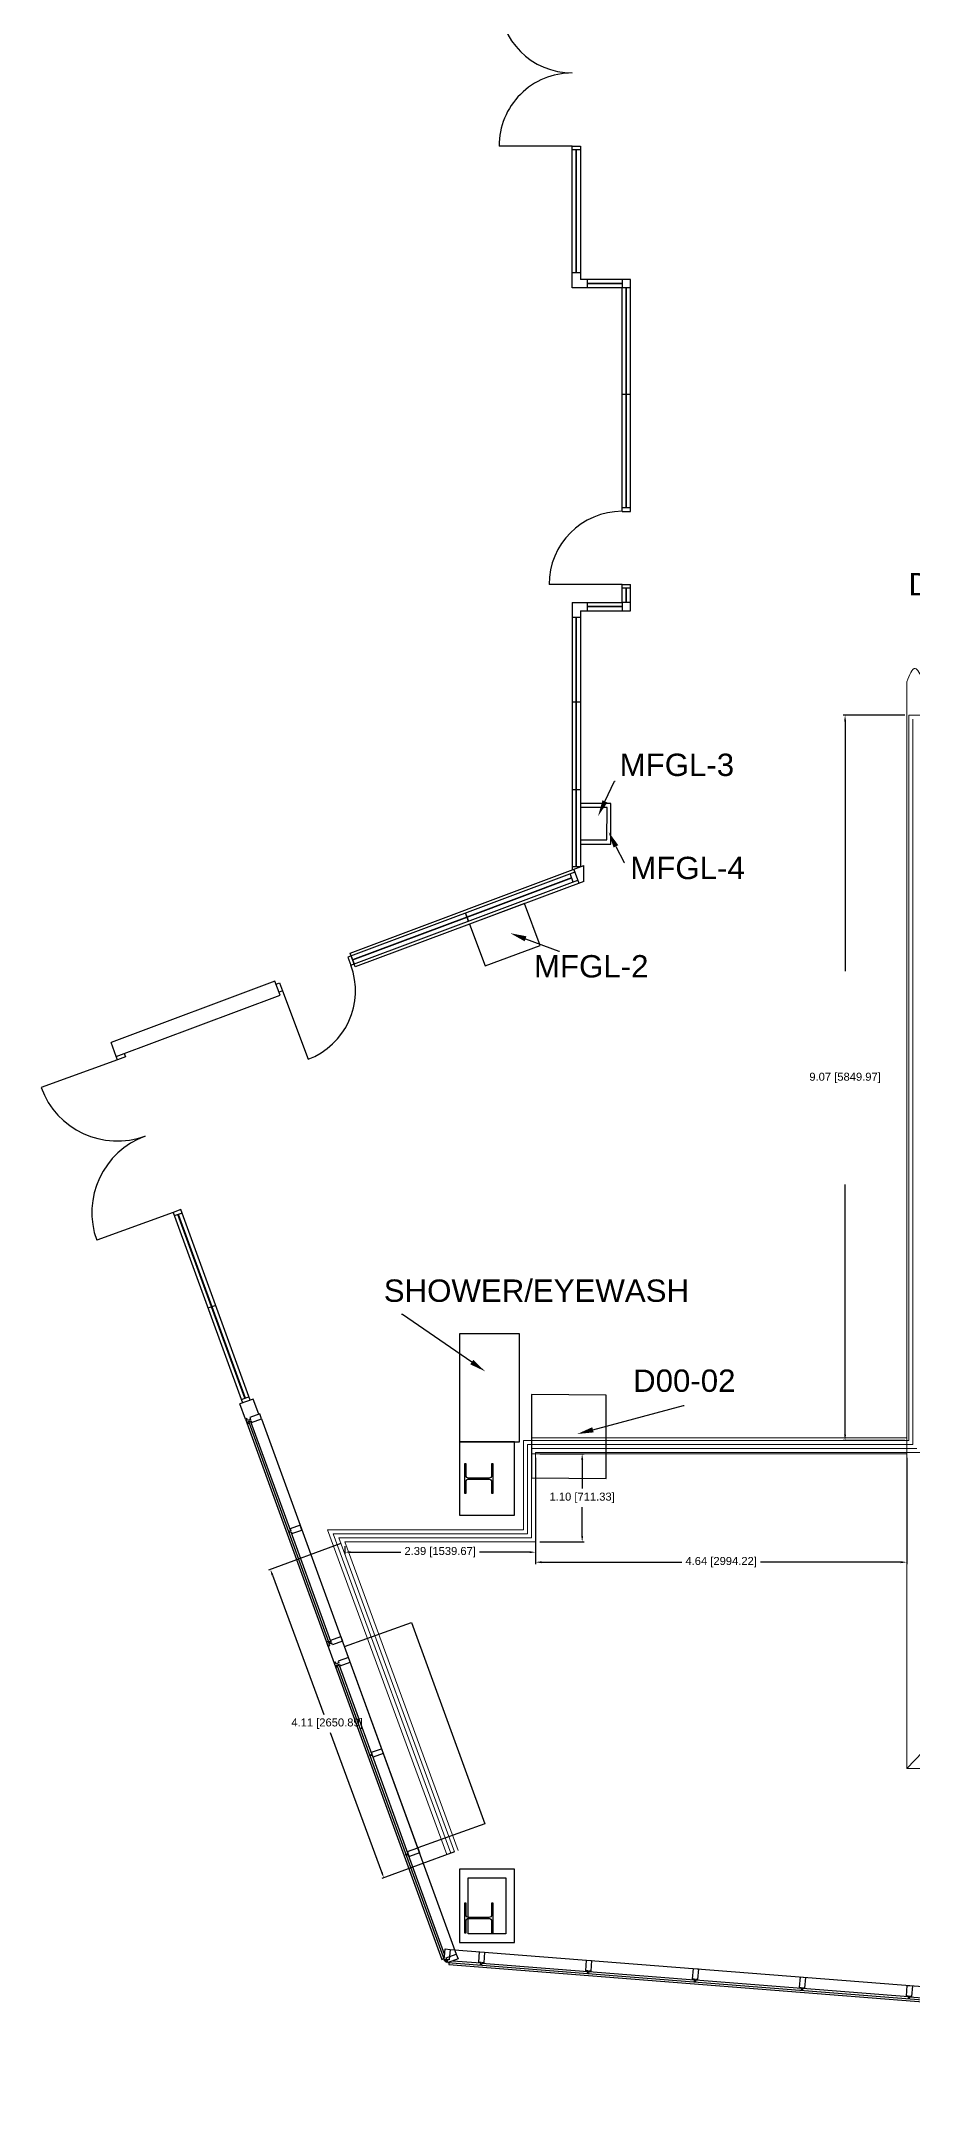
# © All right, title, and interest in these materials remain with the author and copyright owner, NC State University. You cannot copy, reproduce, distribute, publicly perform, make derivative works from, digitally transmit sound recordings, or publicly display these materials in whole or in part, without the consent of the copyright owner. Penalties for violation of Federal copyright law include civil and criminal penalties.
# Model space of a CAD drawing. Header units: metres. Extents: x 8.3 to 37.4, y 8.8 to 48.5.
# Drawn here: x 8.96 to 19.86, y 8.8 to 34.5 of the extents above; entities that cross this region are included whole.
import ezdxf
from ezdxf import colors
from ezdxf.entities.mleader import LeaderData, LeaderLine
from ezdxf.math import Vec2, Vec3

# ---------------------------------------------------------------- set-up
doc = ezdxf.new("R2010")
doc.units = ezdxf.units.M
doc.header["$LTSCALE"] = 50
for name, pattern in [('ACAD_ISO03W100', [30, 12, -18]), ('ACAD_ISO06W100', [36, 24, -3, 0, -3, 0, -3, 0, -3]), ('BORDER2', [22.225, 6.35, -3.175, 6.35, -3.175, 0, -3.175]), ('DASHED2', [0.375, 0.25, -0.125]), ('PHANTOM2', [31.75, 15.875, -3.175, 3.175, -3.175, 3.175, -3.175])]:
    doc.linetypes.add(name, pattern=pattern)
for name, color, linetype in [('A-COLS-EXST', 40, 'Continuous'), ('A-DOOR-EXST', 1, 'Continuous'), ('A-WALL-EXTR-EXST', 160, 'Continuous'), ('A-WALL-INTR-EXST', 9, 'Continuous'), ('A-WIND-EXST', 6, 'Continuous'), ('MACHINES', 80, 'Continuous'), ('SAFETY', 2, 'Continuous'), ('TEXT', 1, 'Continuous')]:
    doc.layers.add(name, color=color, linetype=linetype)
doc.layers.add('BORDER', color=7, linetype='Continuous', lineweight=50)
doc.styles.get("Standard").update_dxf_attribs({"font": 'arial.ttf'})
doc.dimstyles.new('Standard metric', dxfattribs={"dimscale": 0, "dimtxt": 50.8, "dimasz": 76.2, "dimexe": 25.4, "dimexo": 50.8, "dimgap": 50.8, "dimtad": 0, "dimtih": 1, "dimtoh": 1, "dimzin": 0, "dimdsep": 46, "dimtxsty": 'Standard', "dimcen": -50.8, "dimadec": 0, "dimazin": 0, "dimtfac": 1, "dimtofl": 0, "dimtmove": 0, "dimatfit": 3, "dimfxl": 25.4, "dimtolj": 1, "dimtzin": 0, "dimarcsym": 0})

# ---------------------------------------------------------------- blocks, each defined once
blk = doc.blocks.new('WND90')
for p, q in [((1, 1), (0, 1)), ((0.46875, 0), (0.46875, 1)), ((0.53125, 0), (0.53125, 1)), ((1, 0), (0, 0))]:
    blk.add_line(p, q)
blk = doc.blocks.new('DBLDRE')
for p, q in [((0, 0), (1, 0)), ((0, -2), (1, -2))]:
    blk.add_line(p, q)
for centre, start, end in [((0, 0), 270, 0), ((0, -2), 0, 90)]:
    blk.add_arc(centre, 1, start, end)
blk = doc.blocks.new('WND')
for p, q in [((0, 1), (0, 0)), ((1, 1), (1, 0)), ((1, 0.53125), (0, 0.53125)), ((1, 0.46875), (0, 0.46875))]:
    blk.add_line(p, q)
blk = doc.blocks.new('DRL')
blk.add_line((0, 0), (0, 1))
blk.add_arc((0, 0), 1, 0, 90)
blk = doc.blocks.new('DRR')
blk.add_line((0, 0), (0, 1))
blk.add_arc((0, 0), 1, 90, 180)
blk = doc.blocks.new('*D113')
at = {"color": 0, "linetype": 'DASHED2', "lineweight": -2, "ltscale": 0.25, "transparency": 16777216}
for p, q in [((19.756, 26.072), (18.984, 26.072)), ((19.009, 25.996), (19.009, 21.653)), ((19.009, 17.081), (19.009, 21.423)), ((19.756, 17.005), (18.984, 17.005))]:
    blk.add_line(p, q, dxfattribs=at)
at = {"color": 0, "linetype": 'DASHED2', "ltscale": 0.25, "transparency": 16777216}
for points in [[(18.997, 25.996), (19.022, 25.996), (19.009, 26.072)], [(18.997, 17.081), (19.022, 17.081), (19.009, 17.005)]]:
    blk.add_solid(points, dxfattribs=at)
at = {"layer": 'Defpoints', "color": 0, "linetype": 'DASHED2', "ltscale": 0.25, "transparency": 16777216}
for p in [(19.807, 26.072), (19.009, 17.005), (19.807, 17.005)]:
    blk.add_point(p, dxfattribs=at)
at = {"color": 0, "linetype": 'DASHED2', "ltscale": 0.25, "transparency": 16777216, "insert": (19.009, 21.538), "char_height": 0.1, "attachment_point": 5}
blk.add_mtext('\\A1;9.07 [5849.97]', dxfattribs=at)
blk = doc.blocks.new('*D115')
at = {"color": 0, "linetype": 'DASHED2', "lineweight": -2, "ltscale": 0.25, "transparency": 16777216}
for p, q in [((15.14, 16.79), (15.14, 15.46)), ((19.781, 16.79), (19.781, 15.46)), ((15.216, 15.486), (16.968, 15.486)), ((19.705, 15.486), (17.952, 15.486))]:
    blk.add_line(p, q, dxfattribs=at)
at = {"color": 0, "linetype": 'DASHED2', "ltscale": 0.25, "transparency": 16777216}
for points in [[(15.216, 15.498), (15.216, 15.473), (15.14, 15.486)], [(19.705, 15.498), (19.705, 15.473), (19.781, 15.486)]]:
    blk.add_solid(points, dxfattribs=at)
at = {"layer": 'Defpoints', "color": 0, "linetype": 'DASHED2', "ltscale": 0.25, "transparency": 16777216}
for p in [(15.14, 16.841), (19.781, 16.841), (15.14, 15.486)]:
    blk.add_point(p, dxfattribs=at)
at = {"color": 0, "linetype": 'DASHED2', "lineweight": 15, "ltscale": 0.25, "transparency": 16777216, "insert": (17.46, 15.486), "char_height": 0.1, "attachment_point": 5}
blk.add_mtext('\\A1;4.64 [2994.22]', dxfattribs=at)
blk = doc.blocks.new('*D116')
at = {"color": 0, "linetype": 'DASHED2', "lineweight": -2, "ltscale": 0.25, "transparency": 16777216}
for p, q in [((12.753, 15.688), (12.753, 15.585)), ((15.14, 15.688), (15.14, 15.585)), ((12.83, 15.611), (13.456, 15.611)), ((15.064, 15.611), (14.438, 15.611))]:
    blk.add_line(p, q, dxfattribs=at)
at = {"color": 0, "linetype": 'DASHED2', "ltscale": 0.25, "transparency": 16777216}
for points in [[(12.83, 15.623), (12.83, 15.598), (12.753, 15.611)], [(15.064, 15.623), (15.064, 15.598), (15.14, 15.611)]]:
    blk.add_solid(points, dxfattribs=at)
at = {"layer": 'Defpoints', "color": 0, "linetype": 'DASHED2', "ltscale": 0.25, "transparency": 16777216}
for p in [(12.753, 15.739), (15.14, 15.739), (12.753, 15.611)]:
    blk.add_point(p, dxfattribs=at)
at = {"color": 0, "linetype": 'DASHED2', "lineweight": 15, "ltscale": 0.25, "transparency": 16777216, "insert": (13.947, 15.611), "char_height": 0.1, "attachment_point": 5}
blk.add_mtext('\\A1;2.39 [1539.67]', dxfattribs=at)
blk = doc.blocks.new('*D117')
at = {"color": 0, "linetype": 'DASHED2', "lineweight": -2, "ltscale": 0.25, "transparency": 16777216}
for p, q in [((15.191, 16.841), (15.748, 16.841)), ((15.722, 16.765), (15.722, 16.405)), ((15.722, 15.815), (15.722, 16.175)), ((15.191, 15.739), (15.748, 15.739))]:
    blk.add_line(p, q, dxfattribs=at)
at = {"color": 0, "linetype": 'DASHED2', "ltscale": 0.25, "transparency": 16777216}
for points in [[(15.71, 16.765), (15.735, 16.765), (15.722, 16.841)], [(15.71, 15.815), (15.735, 15.815), (15.722, 15.739)]]:
    blk.add_solid(points, dxfattribs=at)
at = {"layer": 'Defpoints', "color": 0, "linetype": 'DASHED2', "ltscale": 0.25, "transparency": 16777216}
for p in [(15.14, 16.841), (15.722, 16.841), (15.14, 15.739)]:
    blk.add_point(p, dxfattribs=at)
at = {"color": 0, "linetype": 'DASHED2', "lineweight": 15, "ltscale": 0.25, "transparency": 16777216, "insert": (15.722, 16.29), "char_height": 0.1, "attachment_point": 5}
blk.add_mtext('\\A1;1.10 [711.33]', dxfattribs=at)
blk = doc.blocks.new('*D118')
at = {"color": 0, "linetype": 'DASHED2', "lineweight": -2, "ltscale": 0.25, "transparency": 16777216}
for p, q in [((12.706, 15.721), (11.8, 15.388)), ((11.85, 15.325), (12.491, 13.583)), ((13.216, 11.612), (12.576, 13.353)), ((14.125, 11.865), (13.219, 11.532))]:
    blk.add_line(p, q, dxfattribs=at)
at = {"color": 0, "linetype": 'DASHED2', "ltscale": 0.25, "transparency": 16777216}
for points in [[(11.862, 15.329), (11.838, 15.32), (11.824, 15.396)], [(13.228, 11.616), (13.205, 11.607), (13.243, 11.54)]]:
    blk.add_solid(points, dxfattribs=at)
at = {"layer": 'Defpoints', "color": 0, "linetype": 'DASHED2', "ltscale": 0.25, "transparency": 16777216}
for p in [(12.753, 15.739), (14.173, 11.882), (13.243, 11.54)]:
    blk.add_point(p, dxfattribs=at)
at = {"color": 0, "linetype": 'DASHED2', "lineweight": 15, "ltscale": 0.25, "transparency": 16777216, "insert": (12.533, 13.468), "char_height": 0.1, "attachment_point": 5}
blk.add_mtext('\\A1;4.11 [2650.89]', dxfattribs=at)

msp = doc.modelspace()

# ---------------------------------------------------------------- linework, layer by layer
at = {"layer": 'A-COLS-EXST'}
for points in [[(14.189, 16.988), (14.189, 16.073), (14.877, 16.073), (14.877, 16.988)], [(14.189, 11.649), (14.189, 10.734), (14.877, 10.734), (14.877, 11.649)]]:
    msp.add_lwpolyline(points, close=True, dxfattribs=at)
for points in [[(14.608, 16.715), (14.59, 16.715), (14.59, 16.569, -0.414214), (14.557, 16.536), (14.303, 16.536, -0.414214), (14.27, 16.569), (14.27, 16.715), (14.252, 16.715), (14.252, 16.347), (14.27, 16.347), (14.27, 16.492, -0.414214), (14.303, 16.525), (14.557, 16.525, -0.414214), (14.59, 16.492), (14.59, 16.347), (14.608, 16.347)], [(14.608, 11.223), (14.59, 11.223), (14.59, 11.078, -0.414214), (14.557, 11.045), (14.303, 11.045, -0.414214), (14.27, 11.078), (14.27, 11.223), (14.252, 11.223), (14.252, 10.855), (14.27, 10.855), (14.27, 11.001, -0.414214), (14.303, 11.034), (14.557, 11.034, -0.414214), (14.59, 11.001), (14.59, 10.855), (14.608, 10.855)]]:
    msp.add_lwpolyline(points, format="xyb", close=True, dxfattribs=at)
msp.add_lwpolyline([(14.296, 11.046), (14.296, 11.541), (14.769, 11.541), (14.769, 10.842), (14.296, 10.842), (14.296, 11.032)], dxfattribs=at)
at = {"layer": 'A-WALL-EXTR-EXST'}
for p, q in [((11.512, 17.273), (13.969, 10.522)), ((11.713, 17.279), (14.148, 10.587)), ((14.071, 10.647), (35.085, 8.993)), ((13.969, 10.522), (13.993, 10.531)), ((14.058, 10.482), (14.056, 10.457)), ((14.056, 10.457), (35.07, 8.803))]:
    msp.add_line(p, q, dxfattribs=at)
at = {"layer": 'A-WALL-EXTR-EXST', "extrusion": (0, 0, -1)}
for points in [[(-11.538, 17.257), (-11.53, 17.28), (-11.512, 17.273), (-11.534, 17.214), (-11.552, 17.22), (-11.544, 17.242), (-11.579, 17.256), (-11.588, 17.233), (-11.713, 17.279), (-11.691, 17.338), (-11.566, 17.293), (-11.574, 17.27)], [(-12.085, 15.867), (-12.094, 15.843), (-12.219, 15.888), (-12.197, 15.948), (-12.072, 15.902), (-12.081, 15.879), (-12.051, 15.868), (-12.055, 15.856)], [(-12.586, 14.49), (-12.578, 14.512), (-12.703, 14.558), (-12.725, 14.498), (-12.6, 14.452), (-12.591, 14.475), (-12.556, 14.462), (-12.564, 14.439), (-12.546, 14.433), (-12.524, 14.493), (-12.542, 14.499), (-12.55, 14.477)]]:
    msp.add_lwpolyline(points, close=True, dxfattribs=at)
at = {"layer": 'A-WALL-EXTR-EXST'}
for points in [[(12.687, 14.212), (12.695, 14.19), (12.82, 14.236), (12.799, 14.295), (12.673, 14.25), (12.682, 14.227), (12.646, 14.214), (12.638, 14.237), (12.62, 14.23), (12.641, 14.17), (12.659, 14.177), (12.651, 14.199)], [(13.097, 13.086), (13.088, 13.11), (13.214, 13.155), (13.235, 13.096), (13.11, 13.05), (13.101, 13.074), (13.072, 13.063), (13.067, 13.075)], [(13.549, 11.844), (13.54, 11.868), (13.666, 11.914), (13.687, 11.854), (13.562, 11.808), (13.553, 11.832), (13.523, 11.822), (13.519, 11.833)], [(14.023, 10.517), (13.997, 10.519), (14.008, 10.652), (14.071, 10.647), (14.061, 10.514), (14.035, 10.516), (14.033, 10.484), (14.02, 10.485)], [(14.032, 10.518), (14.023, 10.541), (14.148, 10.587), (14.17, 10.527), (14.045, 10.482), (14.036, 10.506), (14.006, 10.495), (14.002, 10.507)], [(14.454, 10.483), (14.429, 10.485), (14.44, 10.618), (14.503, 10.613), (14.492, 10.48), (14.467, 10.482), (14.465, 10.45), (14.452, 10.451)], [(15.791, 10.378), (15.766, 10.38), (15.777, 10.513), (15.84, 10.508), (15.829, 10.375), (15.804, 10.377), (15.802, 10.345), (15.789, 10.346)], [(17.128, 10.273), (17.103, 10.275), (17.113, 10.408), (17.177, 10.403), (17.166, 10.27), (17.141, 10.272), (17.139, 10.24), (17.126, 10.241)], [(18.465, 10.167), (18.44, 10.169), (18.45, 10.302), (18.514, 10.297), (18.503, 10.164), (18.478, 10.166), (18.476, 10.135), (18.463, 10.136)], [(19.802, 10.062), (19.777, 10.064), (19.787, 10.197), (19.851, 10.192), (19.84, 10.059), (19.815, 10.061), (19.812, 10.03), (19.8, 10.031)]]:
    msp.add_lwpolyline(points, close=True, dxfattribs=at)
at = {"layer": 'A-WALL-INTR-EXST'}
for p, q in [((15.597, 31.413), (15.597, 33.184)), ((15.597, 33.184), (15.701, 33.184)), ((15.701, 33.184), (15.701, 31.518)), ((16.222, 31.413), (15.597, 31.413)), ((16.327, 31.518), (15.701, 31.518)), ((16.222, 28.619), (16.222, 31.413)), ((16.327, 28.619), (16.327, 31.518)), ((16.222, 28.619), (16.327, 28.619)), ((16.222, 27.705), (16.327, 27.705)), ((16.222, 27.48), (16.222, 27.705)), ((16.327, 27.375), (16.327, 27.705)), ((15.597, 27.48), (16.222, 27.48)), ((15.597, 27.48), (15.597, 24.137)), ((15.701, 27.375), (16.327, 27.375)), ((15.701, 27.375), (15.701, 24.177)), ((12.82, 23.098), (15.741, 24.192)), ((15.741, 23.995), (15.741, 24.192)), ((15.631, 24.108), (12.794, 23.046)), ((12.831, 22.947), (15.667, 24.01)), ((15.741, 23.995), (12.884, 22.925)), ((15.617, 24.145), (15.681, 23.973)), ((12.794, 23.046), (12.831, 22.947)), ((12.884, 22.925), (12.82, 23.098)), ((11.882, 22.746), (9.833, 21.979)), ((11.946, 22.574), (11.882, 22.746)), ((11.896, 22.709), (11.937, 22.725)), ((11.974, 22.627), (11.933, 22.611)), ((11.937, 22.725), (11.974, 22.627)), ((9.898, 21.807), (11.946, 22.574)), ((9.898, 21.807), (9.833, 21.979)), ((9.996, 21.843), (10.011, 21.801)), ((9.913, 21.765), (9.898, 21.807)), ((10.011, 21.801), (9.913, 21.765)), ((10.706, 19.892), (10.608, 19.856)), ((10.608, 19.856), (11.474, 17.476)), ((11.572, 17.511), (10.706, 19.892)), ((11.61, 17.525), (11.443, 17.464)), ((11.679, 17.334), (11.61, 17.525)), ((11.512, 17.273), (11.443, 17.464))]:
    msp.add_line(p, q, dxfattribs=at)
at = {"layer": 'A-WIND-EXST'}
for p, q in [((11.577, 17.243), (11.553, 17.234)), ((11.553, 17.234), (12.051, 15.868)), ((11.577, 17.243), (12.075, 15.876)), ((12.055, 15.856), (12.552, 14.489)), ((12.079, 15.865), (12.576, 14.498)), ((12.552, 14.489), (12.576, 14.498)), ((12.661, 14.191), (12.685, 14.2)), ((12.661, 14.191), (14.002, 10.507)), ((12.685, 14.2), (13.091, 13.084)), ((13.095, 13.072), (13.543, 11.842)), ((13.547, 11.83), (14.002, 10.58)), ((14.044, 10.483), (34.971, 8.837)), ((14.106, 10.504), (14.454, 10.477)), ((14.467, 10.476), (15.791, 10.372)), ((15.804, 10.371), (17.128, 10.266)), ((17.141, 10.265), (18.465, 10.161)), ((18.478, 10.16), (19.802, 10.056)), ((19.814, 10.055), (21.139, 9.951))]:
    msp.add_line(p, q, dxfattribs=at)
at = {"layer": 'BORDER', "color": 18, "linetype": 'BORDER2', "lineweight": 15, "ltscale": 0.25, "true_color": 0x000000}
for p, q in [((33.476, 26.072), (19.807, 26.072)), ((19.807, 26.072), (19.807, 17.005)), ((19.807, 17.005), (14.99, 17.005)), ((14.99, 17.005), (14.99, 15.889)), ((14.99, 15.889), (12.538, 15.889)), ((12.538, 15.889), (14.032, 11.831))]:
    msp.add_line(p, q, dxfattribs=at)
at = {"layer": 'BORDER', "color": 18, "linetype": 'ACAD_ISO03W100', "lineweight": 15, "ltscale": 0.25, "true_color": 0x000000}
for p, q in [((19.857, 26.022), (19.857, 16.955)), ((19.857, 16.955), (15.04, 16.955)), ((15.04, 16.955), (15.04, 15.839)), ((15.04, 15.839), (12.61, 15.839)), ((12.61, 15.839), (14.079, 11.848))]:
    msp.add_line(p, q, dxfattribs=at)
at = {"layer": 'BORDER', "color": 18, "linetype": 'PHANTOM2', "lineweight": 15, "ltscale": 0.25, "true_color": 0x000000}
for p, q in [((19.907, 16.905), (15.089, 16.905)), ((15.09, 16.905), (15.09, 15.789)), ((15.09, 15.789), (12.682, 15.789)), ((12.682, 15.789), (14.126, 11.865))]:
    msp.add_line(p, q, dxfattribs=at)
at = {"layer": 'BORDER', "color": 30, "linetype": 'PHANTOM2', "ltscale": 0.25, "true_color": 0xf8991e}
msp.add_line((15.09, 16.855), (15.089, 16.855), dxfattribs=at)
at = {"layer": 'BORDER', "color": 18, "linetype": 'ACAD_ISO06W100', "lineweight": 15, "ltscale": 0.25, "true_color": 0x000000}
for p, q in [((19.957, 16.855), (15.14, 16.855)), ((15.14, 16.855), (15.14, 15.739)), ((15.14, 15.739), (12.753, 15.739)), ((12.753, 15.739), (14.173, 11.882))]:
    msp.add_line(p, q, dxfattribs=at)
at = {"layer": 'BORDER', "lineweight": 20}
for points in [[(19.781, 12.906), (19.781, 26.49)], [(19.781, 16.841), (15.089, 16.841), (15.089, 17.041), (19.781, 17.041)], [(31.902, 12.906), (19.781, 12.906), (19.981, 13.117), (31.903, 13.117)]]:
    msp.add_lwpolyline(points, dxfattribs=at)
at = {"layer": 'BORDER', "lineweight": 15}
msp.add_spline([(19.781, 26.49), (19.884, 26.657), (19.981, 26.512)], degree=3, dxfattribs=at)
at = {"layer": 'MACHINES'}
for points in [[(15.701, 24.461), (16.082, 24.461), (16.082, 24.969), (15.701, 24.969)], [(15.7, 24.513), (16.03, 24.513), (16.033, 24.916), (15.703, 24.916)], [(14.313, 23.46), (14.508, 22.937), (15.198, 23.195), (15.002, 23.718)], [(15.089, 16.539), (16.021, 16.531), (16.021, 17.573), (15.089, 17.581)], [(12.749, 14.433), (13.588, 14.733), (14.505, 12.214), (13.666, 11.914)]]:
    msp.add_lwpolyline(points, close=True, dxfattribs=at)
at = {"layer": 'SAFETY'}
msp.add_lwpolyline([(14.938, 18.341), (14.189, 18.341), (14.189, 16.988), (14.938, 16.988)], close=True, dxfattribs=at)

# ---------------------------------------------------------------- block references
at = {"layer": 'A-DOOR-EXST'}
for name, p, xscale, yscale, zscale, rotation in [('DBLDRE', (15.597, 33.184), 0.9144, 0.9144, 0.9144, 180), ('DRL', (16.222, 27.705), 0.9144, 0.9144, 0.9144, 90), ('DRR', (11.974, 22.627), 0.9144, 0.9144, 0.9144, 200.528768355872), ('DBLDRE', (10.608, 19.856), 1.016, 1.016, 1.016, 199.9999999999899)]:
    msp.add_blockref(name, p, dxfattribs=dict(at, xscale=xscale, yscale=yscale, zscale=zscale, rotation=rotation))
at = {"layer": 'A-WIND-EXST'}
for name, p, xscale, yscale, zscale in [('WND90', (15.597, 31.602), 0.104775, 1.536700000000046, 0.104775), ('WND', (15.786, 31.413), 0.4365625, 0.104775, 0.4365625), ('WND90', (16.222, 30.08), 0.104775, 1.3335, 0.104775), ('WND90', (16.222, 28.664), 0.104775, 1.41605, 0.104775), ('WND90', (16.222, 27.48), 0.104775, 0.1809750000000462, 0.104775), ('WND90', (15.597, 26.236), 0.104775, 1.054469552027244, 0.104775), ('WND', (15.786, 27.375), 0.4365625000000347, 0.1047749999999538, 0.4365625000000347), ('WND90', (15.597, 25.137), 0.1047750000000115, 1.098919552027244, 0.1047750000000115), ('WND90', (15.597, 24.177), 0.104775, 0.9606423004059063, 0.104775)]:
    msp.add_blockref(name, p, dxfattribs=dict(at, xscale=xscale, yscale=yscale, zscale=zscale))
for name, p, xscale, yscale, zscale, rotation in [('WND', (14.299, 23.497), 1.39698538271093, 0.104775, 1.39698538271093, 20.52876835590846), ('WND', (12.87, 22.962), 1.52609436280996, 0.1047749999999076, 1.52609436280996, 20.52876835590846), ('WND90', (11.043, 18.659), 0.1047750000000346, 1.228961934408107, 0.1047750000000346, 19.99999999998884), ('WND90', (11.459, 17.517), 0.1047749999999769, 1.215278148027644, 0.1047749999999769, 19.99999999998884)]:
    msp.add_blockref(name, p, dxfattribs=dict(at, xscale=xscale, yscale=yscale, zscale=zscale, rotation=rotation))

# ---------------------------------------------------------------- texts
at = {"layer": 'TEXT', "char_height": 0.2794, "attachment_point": 1}
for s, insert in [('D118-05', (19.802, 27.848)), ('MFGL-3', (16.191, 25.591)), ('MFGL-4', (16.324, 24.302)), ('MFGL-2', (15.12, 23.073)), ('SHOWER/EYEWASH', (13.242, 19.019)), ('D00-02', (16.359, 17.894))]:
    msp.add_mtext_dynamic_manual_height_columns(s, width=0.02538, gutter_width=0.000645, heights=[0], dxfattribs=dict(at, insert=insert))

# ---------------------------------------------------------------- dimensions: what is measured, and where the dimension line sits
at = {"linetype": 'DASHED2', "ltscale": 0.25}
dim = msp.add_linear_dim(base=(19.009, 17.005), p1=(19.807, 26.072), p2=(19.807, 17.005), angle=90, dimstyle='Standard metric', override={"dimscale": 0.001, "dimtxt": 100}, dxfattribs=at)
dim.commit()
dim.dimension.update_dxf_attribs({"geometry": '*D113', "text_midpoint": (19.009, 21.538)})
at = {"linetype": 'DASHED2', "lineweight": 15, "ltscale": 0.25}
for base, p1, p2, picture, middle in [((15.14, 15.486), (19.781, 16.841), (15.14, 16.841), '*D115', (17.46, 15.486)), ((12.753, 15.611), (15.14, 15.739), (12.753, 15.739), '*D116', (13.947, 15.611))]:
    dim = msp.add_linear_dim(base=base, p1=p1, p2=p2, dimstyle='Standard metric', override={"dimscale": 0.001, "dimtxt": 100}, dxfattribs=at)
    dim.commit()
    dim.dimension.update_dxf_attribs({"geometry": picture, "text_midpoint": middle})
dim = msp.add_linear_dim(base=(15.722, 16.841), p1=(15.14, 15.739), p2=(15.14, 16.841), angle=90, dimstyle='Standard metric', override={"dimscale": 0.001, "dimtxt": 100}, dxfattribs=at)
dim.commit()
dim.dimension.update_dxf_attribs({"geometry": '*D117', "text_midpoint": (15.722, 16.29)})
dim = msp.add_aligned_dim(p1=(12.753, 15.739), p2=(14.173, 11.882), distance=-0.991, dimstyle='Standard metric', override={"dimscale": 0.001, "dimtxt": 100}, dxfattribs=at)
dim.commit()
dim.dimension.update_dxf_attribs({"geometry": '*D118', "text_midpoint": (12.533, 13.468)})

# ---------------------------------------------------------------- leaders
at = {"layer": 'TEXT'}
ml = msp.add_multileader_mtext('Standard', dxfattribs=at)
ml.set_content('', color=256)
ml.set_leader_properties()
ml.build(insert=Vec2(0, 0))
ml.multileader.update_dxf_attribs({"text_right_attachment_type": 6, "dogleg_length": 0.36, "arrow_head_size": 0.203})
ctx = ml.context
ctx.base_point, ctx.char_height, ctx.arrow_head_size, ctx.landing_gap_size, ctx.plane_origin = Vec3(16.134, 25.248), 0.00457, 0.203, 0.00229, Vec3(15.921, 24.81)
ctx.right_attachment = 6
notes = []
notes.append((ctx, [(0, (1, 1, 0), (16.125, 25.248), (1, 0), 0.00914, [(0, [(15.921, 24.81)], 0, [])])]))
ctx.mtext.insert, ctx.mtext.flow_direction = Vec3(16.137, 25.25), 5
ml = msp.add_multileader_mtext('Standard', dxfattribs=at)
ml.set_content('', color=256)
ml.set_leader_properties()
ml.build(insert=Vec2(0, 0))
ml.multileader.update_dxf_attribs({"text_right_attachment_type": 6, "dogleg_length": 0.36, "arrow_head_size": 0.203})
ctx = ml.context
ctx.base_point, ctx.char_height, ctx.arrow_head_size, ctx.landing_gap_size, ctx.plane_origin, ctx.plane_x_axis, ctx.plane_y_axis = Vec3(16.251, 24.224), 0.00457, 0.203, 0.00229, Vec3(16.053, 24.849), Vec3(0.610658, -0.791895), Vec3(0.791895, 0.610658)
ctx.right_attachment = 6
notes.append((ctx, [(0, (1, 1, 0), (16.246, 24.232), (0.610658, -0.791895), 0.00914, [(0, [(16.052, 24.613)], 0, [])])]))
ctx.mtext.insert, ctx.mtext.text_direction, ctx.mtext.rotation, ctx.mtext.flow_direction = Vec3(16.254, 24.224), Vec3(0.610658, -0.791895), 5.36928, 5
ml = msp.add_multileader_mtext('Standard', dxfattribs=at)
ml.set_content('', color=256)
ml.set_leader_properties()
ml.build(insert=Vec2(0, 0))
ml.multileader.update_dxf_attribs({"text_right_attachment_type": 6, "dogleg_length": 0.36, "arrow_head_size": 0.203})
ctx = ml.context
ctx.base_point, ctx.char_height, ctx.arrow_head_size, ctx.landing_gap_size, ctx.plane_origin = Vec3(15.44, 23.123), 0.00457, 0.203, 0.00229, Vec3(14.824, 23.347)
ctx.right_attachment = 6
notes.append((ctx, [(0, (1, 1, 0), (15.431, 23.123), (1, 0), 0.00914, [(0, [(14.824, 23.347)], 0, [])])]))
ctx.mtext.insert, ctx.mtext.flow_direction = Vec3(15.442, 23.125), 5
ml = msp.add_multileader_mtext('Standard', dxfattribs=at)
ml.set_content('', color=256)
ml.set_leader_properties()
ml.build(insert=Vec2(0, 0))
ml.multileader.update_dxf_attribs({"text_right_attachment_type": 6, "dogleg_length": 0.36, "arrow_head_size": 0.203})
ctx = ml.context
ctx.base_point, ctx.char_height, ctx.arrow_head_size, ctx.landing_gap_size, ctx.plane_origin = Vec3(13.462, 18.585), 0.00457, 0.203, 0.00229, Vec3(14.509, 17.871)
ctx.right_attachment, ctx.text_align_type = 6, 2
notes.append((ctx, [(0, (1, 1, 0), (13.476, 18.583), (-1, 0), 0.00914, [(0, [(14.509, 17.871)], 0, [])])]))
ctx.mtext.insert, ctx.mtext.alignment, ctx.mtext.flow_direction = Vec3(13.465, 18.587), 3, 5
ml = msp.add_multileader_mtext('Standard', dxfattribs=at)
ml.set_content('', color=256)
ml.set_leader_properties()
ml.build(insert=Vec2(0, 0))
ml.multileader.update_dxf_attribs({"text_right_attachment_type": 6, "dogleg_length": 0.36, "arrow_head_size": 0.203})
ctx = ml.context
ctx.base_point, ctx.char_height, ctx.arrow_head_size, ctx.landing_gap_size, ctx.plane_origin = Vec3(16.999, 17.444), 0.00457, 0.203, 0.00229, Vec3(15.661, 17.088)
ctx.right_attachment = 6
notes.append((ctx, [(0, (1, 1, 0), (16.99, 17.444), (1, 0), 0.00914, [(0, [(15.661, 17.088)], 0, [])])]))
ctx.mtext.insert, ctx.mtext.flow_direction = Vec3(17.002, 17.446), 5
for ctx, leaders in notes:
    for number, flags, end, landing, length, lines in leaders:
        leader = LeaderData()
        leader.index, (leader.has_last_leader_line, leader.has_dogleg_vector, leader.attachment_direction) = number, flags
        leader.last_leader_point, leader.dogleg_vector, leader.dogleg_length = Vec3(end), Vec3(landing), length
        for number, points, colour, breaks in lines:
            line = LeaderLine()
            line.index, line.vertices, line.color, line.breaks = number, Vec3.list(points), colors.encode_raw_color(colour), breaks
            leader.lines.append(line)
        ctx.leaders.append(leader)

doc.saveas('drawing.dxf')
